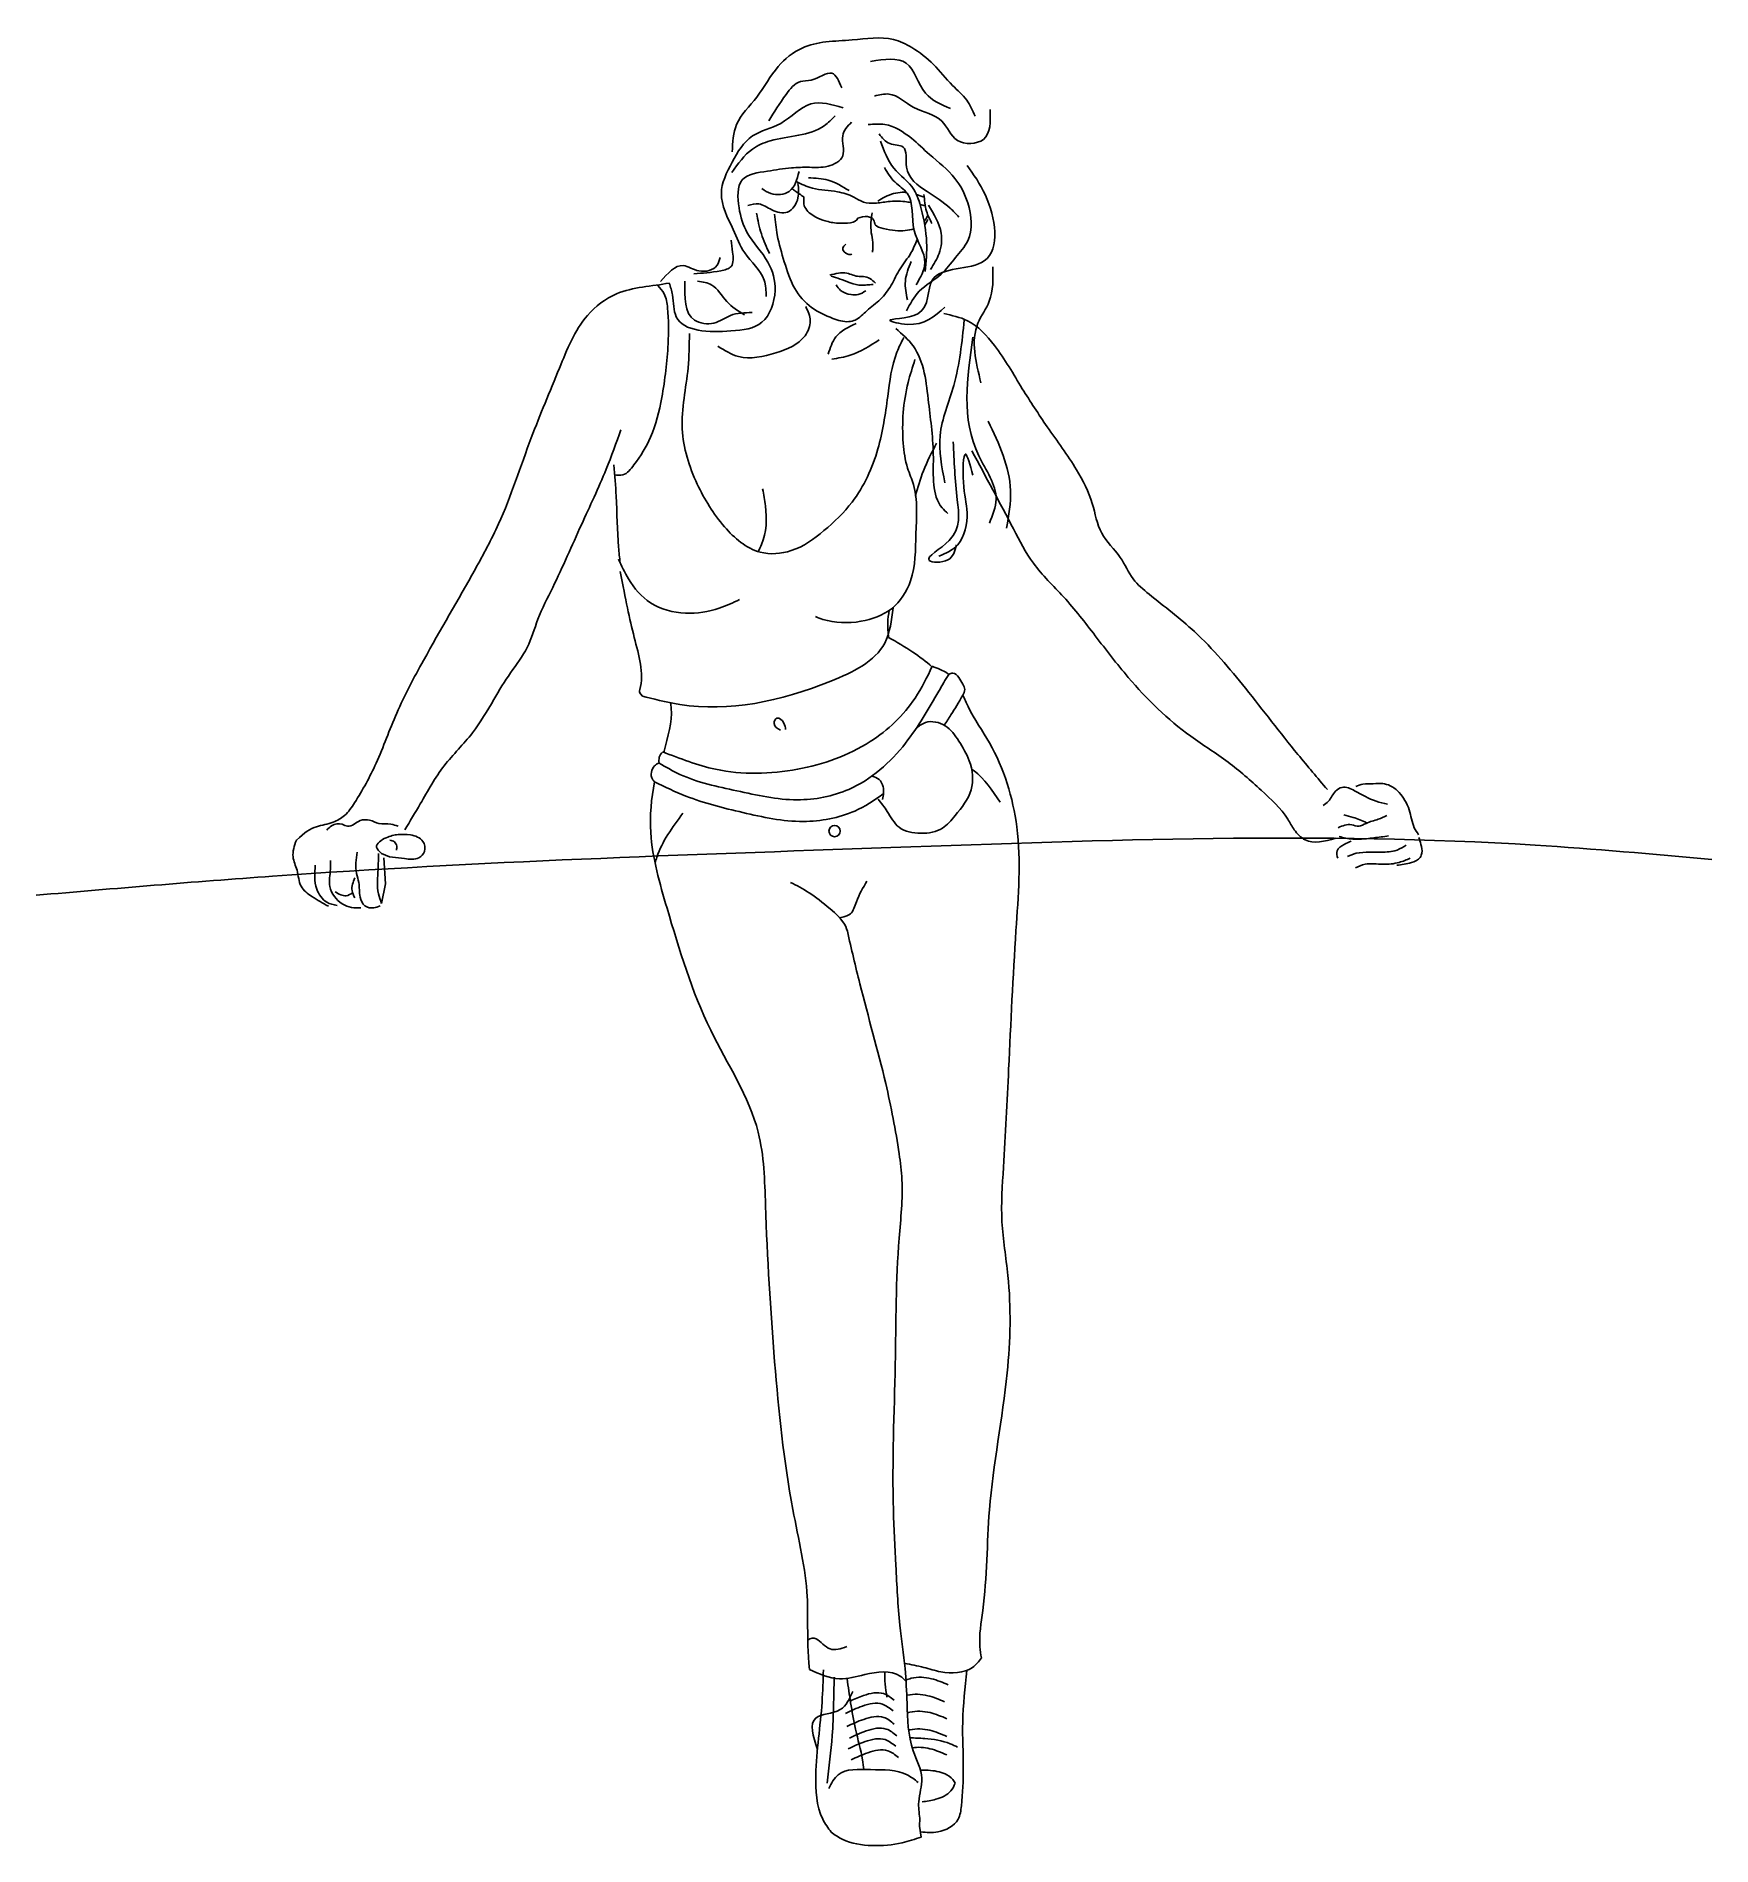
# Model space of a CAD drawing. Header units: metres. Extents: x -795 to 797, y 0 to 1719.
import ezdxf

# ---------------------------------------------------------------- set-up
doc = ezdxf.new("R2010")
doc.units = ezdxf.units.M
doc.layers.add('ceco.net 117', color=7, linetype='Continuous')

msp = doc.modelspace()

# ---------------------------------------------------------------- linework, layer by layer
at = {"layer": 'ceco.net 117'}
for points in [[(-445.3, 937.7), (-459.5, 939.5), (-467, 942.7)], [(-465, 938.5), (-463.3, 913.6), (-467, 895.1)], [(44.2, 26.1), (43.9, 18.4), (45.4, 8)]]:
    msp.add_lwpolyline(points, dxfattribs=at)
msp.add_circle((-36.7, 963.9), 5.38, dxfattribs=at)
for points in [[(-133.9, 1609.1), (-129.8, 1635.2), (-110.7, 1661.2), (-90.2, 1690.4), (-67.6, 1707.8), (-45.1, 1713.7), (-19.9, 1715.5), (19.1, 1716), (36.6, 1708.3), (57.2, 1692.3), (75.3, 1672.3), (88.8, 1658.4), (96.7, 1643.1)], [(-30, 1670.1), (-39.2, 1683.9), (-59, 1677.4), (-69.2, 1676), (-82.8, 1663.8), (-99.3, 1638.7)], [(-2.5, 1695.2), (31.4, 1693.4), (49.7, 1665), (73.5, 1650.3)], [(-28.6, 1651.1), (-59.2, 1654.8), (-87.9, 1636.3), (-114.7, 1624.3), (-134.1, 1599.3), (-144.3, 1569.7), (-133.2, 1535.5), (-122.1, 1513.3), (-103.6, 1487.4), (-101.7, 1471.7)], [(111, 1649.4), (104.6, 1621.1), (79.9, 1620.1), (65.2, 1638.4), (38.7, 1651.3), (14.9, 1664.1), (1.1, 1662.2)], [(-36.2, 1643.5), (-46.5, 1634.1), (-97.9, 1619.7), (-114.7, 1611.9), (-134.2, 1589.7)], [(-4.7, 1635.2), (11.1, 1635.2), (36.2, 1622.1), (53.4, 1606.8), (77.6, 1584), (89.7, 1560.8), (89.7, 1524.6), (78.1, 1508.8), (64.6, 1493), (43.7, 1476.7), (31.6, 1458.1)], [(5.5, 1626.3), (15.8, 1617), (28.3, 1613.8), (31.6, 1594.7), (51.1, 1571.5), (73, 1555.7), (81.3, 1547.3)], [(6.9, 1619.4), (19.5, 1593.8), (38.6, 1573.4), (45.5, 1555.2), (50.7, 1523.3), (49.3, 1495.6)], [(-70.5, 1590.4), (-79.8, 1571.7), (-97.4, 1569.6), (-105.7, 1574.3)], [(-61.6, 1584.6), (-42.7, 1582.3), (-23, 1572.4)], [(10.7, 1594.2), (20.5, 1580.6), (32.2, 1569.9), (38.9, 1534.5), (49, 1503.9), (40.8, 1482.9)], [(-71.5, 1579), (-71.5, 1565.5), (-81.4, 1552), (-96.4, 1554.1), (-108.8, 1559.8), (-119.2, 1558.2)], [(48.2, 1568.7), (50.6, 1552.8), (55.8, 1541)], [(-110.9, 1551), (-106.3, 1531.3), (-98.5, 1512.6)], [(-1.1, 1551.3), (-2.3, 1537), (-0.3, 1518.6), (-0.7, 1513.9)], [(52.4, 1558.5), (64.5, 1531.9), (62.6, 1512.7), (54.4, 1497.5)], [(-170.4, 1493.4), (-144.9, 1496.2), (-135, 1500.4), (-133.6, 1513.9), (-135, 1525.3)], [(-26.2, 1521.4), (-29, 1517.8), (-24.2, 1511.9), (-20.2, 1511.9)], [(-202.2, 1485.9), (-180.5, 1501.1), (-165.6, 1496.1), (-148.3, 1501.4), (-145.5, 1509)], [(36, 1504.9), (30.5, 1486.5), (32.4, 1468.5)], [(113.5, 1499.9), (110.2, 1467.3), (99.5, 1446.5), (102.3, 1389.8)], [(-204.6, 1482.2), (-198.6, 1474.4), (-195.4, 1461), (-194.9, 1426.8), (-200.9, 1375.9), (-211.6, 1338), (-227.3, 1311.7), (-237.9, 1302.4), (-245.8, 1302.4)], [(-178.9, 1486.3), (-169.7, 1449.4), (-151.3, 1446.6), (-135.7, 1453.7), (-115.1, 1456.5)], [(-166.9, 1486.3), (-153.4, 1482.7), (-139.2, 1467.1), (-122.2, 1454.4)], [(-41.3, 1492), (-25, 1493.9), (-13.4, 1490.8), (-9.4, 1490.8), (-3.1, 1488.8), (2.1, 1484.4)], [(-40, 1491.1), (-31.5, 1488.4), (-21.9, 1484.7), (-10.7, 1482.5), (-6.2, 1482.8), (-0.1, 1483.1)], [(-35.3, 1482.8), (-31, 1477.6), (-21, 1473.6), (-14.2, 1473.6), (-7.1, 1477.2)], [(-147.7, 1424.6), (-127.9, 1414.7), (-92.4, 1418.3), (-64.8, 1434.5), (-59.8, 1448.7), (-64.1, 1462.2)], [(-16.3, 1446.2), (-35.5, 1433.4), (-42.8, 1416.9)], [(86.4, 1449.5), (76.4, 1387.3), (63.5, 1339.7), (68.1, 1294.8)], [(66.9, 1455.5), (89.4, 1448.8), (115.2, 1425.2), (141.6, 1384.2), (165.2, 1347.9)], [(-174.6, 1436.5), (-175.9, 1404.1), (-181.5, 1345.9), (-167.2, 1293.6), (-141.2, 1252.9), (-107.5, 1228.9), (-77.9, 1230.3), (-46.9, 1249.3), (-20.1, 1276.5), (4.4, 1326.9), (13.7, 1376.8), (22.5, 1418.9), (29, 1432.8)], [(-39.2, 1412.3), (-21.8, 1416), (5.7, 1430.7)], [(21.4, 1441.3), (37.9, 1424.8), (52.6, 1370.8), (57.1, 1318.6), (65.4, 1271), (70.9, 1265.5)], [(94.7, 1433.1), (100.2, 1320.5), (116.7, 1279.3), (110.3, 1256.4)], [(-239.7, 1345.2), (-253.7, 1307.7), (-277.2, 1255), (-304.5, 1195.3), (-318.5, 1165.1), (-328.7, 1138.4), (-344.5, 1114.3), (-360.4, 1088.9), (-380.8, 1057.1), (-407.5, 1026), (-430.3, 989.8), (-445, 965)], [(109.3, 1353.4), (130.4, 1287.5), (126.7, 1251.8)], [(165.2, 1347.9), (193.1, 1307.1), (208.1, 1275), (217, 1247), (234.7, 1223.8), (247, 1203.4), (262, 1189), (305.1, 1153.4), (353.6, 1099.5), (403.4, 1036.7), (431.4, 1003.3)], [(40, 1282.2), (47.7, 1306.1), (60.1, 1332.4)], [(76, 1333.6), (79.8, 1278.7), (72.1, 1240), (53.1, 1221.1), (70.9, 1221.5), (79.1, 1235.8)], [(93.7, 1325.1), (133.2, 1250.9), (152.1, 1218.4), (180.8, 1186.3), (210.9, 1149.4), (242.3, 1109.9), (301.6, 1053.9), (337.1, 1029.4), (368.6, 1002.6), (393.8, 975.3), (400, 965.1), (410.2, 955.5), (439.3, 957.1)], [(62.4, 1225), (80.2, 1235.8), (89.1, 1266.3), (85.6, 1295.3), (87.6, 1322), (94.5, 1301.9)], [(-242.1, 1222.3), (-232.4, 1203.4), (-211.6, 1180.7), (-178.3, 1171), (-146.3, 1175.6), (-126.9, 1183.9)], [(15.2, 1173.9), (13.8, 1161.3), (14.5, 1147.9)], [(-200, 1039.2), (-149.7, 1022.6), (-71.9, 1022.6), (-2.9, 1048.9), (39.8, 1090.3), (56.1, 1120.4)], [(71.7, 1112.7), (75.7, 1113.9), (81.2, 1109.8), (85.1, 1103.3), (86.9, 1098.3), (85, 1093.1)], [(-88, 1059.8), (-94.2, 1066), (-91.6, 1071.2), (-84.9, 1066.5), (-83.3, 1060.3)], [(4.6, 994.3), (13.3, 982.6), (24.5, 967.5), (45.3, 961.8), (65.7, 966.6), (77.8, 978.7), (93, 1003), (91.2, 1030.7), (81.3, 1049.3), (68.3, 1064), (49.7, 1067), (40.1, 1061)], [(-203.5, 1028.5), (-207.8, 1025.8), (-209.8, 1013.1), (-207.8, 1010.6)], [(-1, 1015.9), (5.5, 1012.9), (9.4, 1006), (8.9, 993.9)], [(427.4, 988.3), (432.4, 992.2), (439.2, 1001.7), (445.4, 1005.4), (457.2, 1002.2), (477.7, 992.2), (488.6, 989.4)], [(-795.2, 902.9), (-570.7, 921), (16.6, 948.2), (628.8, 950.5), (796.6, 936.9)], [(-519.1, 964.7), (-514.5, 968.9), (-504.6, 970.4), (-499.3, 968.5), (-493.2, 970.4), (-487.5, 973.8), (-478.4, 974.2), (-469.6, 971.2), (-458.2, 970.4), (-451.4, 968.5)], [(441.7, 967.1), (454.5, 969.9), (461.3, 968.5), (468.1, 971.2), (479.7, 975.1), (487.9, 978.7)], [(447, 979.2), (455.9, 976.9), (468.7, 971.8)], [(-548, 955.2), (-551.2, 939.4), (-547.4, 926.7), (-543.5, 911.4), (-533.2, 901.6), (-517.6, 892.5)], [(-467, 942.7), (-471.9, 948.7), (-462.8, 957.5), (-451.4, 960.5), (-439.6, 960.2), (-427.8, 954.1), (-426.3, 944.6), (-431.6, 938.5), (-445.3, 937.7)], [(-459.3, 955.2), (-454.8, 953.5), (-452.7, 949.6), (-452.9, 945.6)], [(454, 954.2), (447.2, 951.2), (440.6, 945.1), (441.3, 938)], [(442.6, 958.7), (449, 957.1), (462, 956.2), (475.4, 957.4), (489.5, 959.2)], [(450.6, 939.6), (458.8, 942.8), (471.3, 943.7), (480.7, 943.9), (495.4, 945.1), (504.3, 949.2), (506.4, 950.5)], [(497.3, 931.4), (511.2, 933.9), (519.6, 938.9), (521.2, 943), (520.3, 951.2), (518.4, 957.8)], [(-530.1, 931.6), (-528.6, 908.8), (-519.1, 896.3), (-509.2, 893.2)], [(-486.8, 890.9), (-495.5, 891.3), (-511.9, 901.6), (-516.1, 911.1), (-515.7, 927.8), (-515.7, 935.8)], [(-468.5, 892.8), (-474.6, 890.9), (-482.9, 892.8), (-487.5, 901.2), (-488.7, 914.9), (-490.9, 923.6), (-490.2, 943.8)], [(-470, 942.7), (-470.4, 927.8), (-470, 904.3), (-467, 895.1)], [(458.1, 929.1), (467.2, 932.3), (484.3, 932.3), (499.5, 934.1), (510.2, 938)], [(-492.5, 919.5), (-495.1, 907.3), (-492.5, 900.5)], [(-511.1, 906.2), (-500.8, 902.4), (-494.4, 905.4)], [(21.6, 266), (19.1, 318.8), (20.9, 457), (24.6, 577.1), (27.3, 632.6), (24.6, 657.2), (11.8, 724.1), (-12.7, 818.7), (-24.6, 868.7)], [(44.2, 26.1), (43.2, 41.6), (46.1, 63.9), (37.9, 90), (32.1, 135.3), (30.2, 168.2), (25.3, 209.3), (21.6, 266)], [(-26.3, 125.6), (-10.3, 132.5), (8.8, 134.3), (18.8, 127.9)], [(-25.1, 113.1), (-9.1, 119.9), (10, 121.8), (19.9, 115.4)], [(-22.7, 102), (-6.7, 108.9), (12.4, 110.7), (22.3, 104.3)], [(-23.7, 92), (-7.7, 98.8), (11.4, 100.6), (21.3, 94.3)], [(-21.1, 81.4), (-5.1, 88.2), (14, 90), (23.9, 83.7)], [(34.7, 102.3), (48.9, 101.7), (73.2, 96.7), (80, 93.6)], [(-42.3, 54.3), (-33.4, 67.2), (-2.6, 72.1), (32.2, 67.2), (42.7, 60)], [(-40, 12.6), (-29.4, 6), (-1, 0), (27.5, 2.7), (45.4, 8)]]:
    msp.add_spline(points, degree=3, dxfattribs=at)
for points, knots in [([(-20.7, 1637.5), (-24.4, 1633.5), (-32.7, 1624.5), (-24, 1604.2), (-43.5, 1593.6), (-60.3, 1594.8), (-80, 1594.3), (-100.3, 1590.7), (-130.1, 1586.9), (-128.5, 1555.4), (-120.6, 1528.8), (-98.6, 1507.5), (-90, 1476.4), (-102, 1442.5), (-141.7, 1437.5), (-190.2, 1438.2), (-189.5, 1470.4), (-192.5, 1481), (-193.8, 1484.6)], [0, 0, 0, 0, 2.687308, 6.03645, 9.026037, 12.11097, 15.101477, 19.123662, 23.534534, 28.183084, 32.563129, 38.541434, 43.393532, 49.076045, 54.438331, 63.796548, 67.472372, 69.491764, 69.491764, 69.491764, 69.491764]), ([(-77.2, 1574.1), (-76.3, 1573.5), (-72.6, 1570.9), (-68.9, 1568.2), (-66, 1566.5)], [1.194022, 1.194022, 1.194022, 1.194022, 1.746511, 3.549252, 3.549252, 3.549252, 3.549252]), ([(-73.3, 1581), (-68.3, 1578.4), (-55.8, 1572.9), (-36.4, 1572.6), (-20, 1567.7), (-9.5, 1560.6), (2.3, 1560.1), (15.1, 1562.4), (26.8, 1562.5), (34, 1561.4), (36, 1561.1)], [1.153076, 1.153076, 1.153076, 1.153076, 4.076915, 8.301037, 11.120992, 12.933313, 14.813396, 17.071941, 19.815472, 20.880744, 20.880744, 20.880744, 20.880744]), ([(-66, 1566.5), (-66.3, 1560.2), (-64.7, 1553.9), (-55.4, 1547), (-44.8, 1543.2), (-33.7, 1540.7), (-16.1, 1541.4), (-14.6, 1546.2)], [0.699461, 0.699461, 0.699461, 0.699461, 1.562934, 3.680637, 5.522798, 7.809524, 10.744798, 10.744798, 10.744798, 10.744798]), ([(31.7, 1570.6), (30.3, 1570.8), (23.4, 1571.1), (13.7, 1568.2), (6.7, 1563.8), (4.5, 1562.5)], [2.981922, 2.981922, 2.981922, 2.981922, 3.703245, 6.65861, 8.031809, 8.031809, 8.031809, 8.031809]), ([(-93.8, 1549.9), (-93.1, 1543.3), (-91.5, 1528), (-84.4, 1504.6), (-76.8, 1479.6), (-59.8, 1460.2), (-40.9, 1451.6), (-26.3, 1446.8), (-14.3, 1449.7), (-5.8, 1459.5), (7.4, 1468.4), (17.9, 1482.4), (24.7, 1498.8), (36, 1511.5), (39.9, 1521.7), (41.8, 1526.1)], [0, 0, 0, 0, 3.469445, 8.058401, 12.816201, 17.049744, 21.01878, 23.701066, 24.821644, 27.268202, 30.224667, 33.194598, 36.272779, 39.462262, 41.953839, 41.953839, 41.953839, 41.953839]), ([(-14.6, 1546.2), (-11.6, 1547.2), (-6.5, 1548.7), (1.1, 1545.8), (1, 1538.7), (15.6, 1534.5), (28.2, 1533.7), (36, 1535.2), (38.5, 1536.1)], [0, 0, 0, 0, 1.640648, 2.785089, 3.573434, 4.678266, 7.81131, 9.524813, 9.524813, 9.524813, 9.524813]), ([(48.3, 1543.1), (48.5, 1543.3), (49.8, 1545.1), (51.1, 1547.1), (51.9, 1549.1)], [12.118686, 12.118686, 12.118686, 12.118686, 12.273953, 13.432712, 13.432712, 13.432712, 13.432712]), ([(-548, 955.2), (-540.1, 962.8), (-529.9, 968.8), (-514, 971), (-500.8, 978.6), (-487.4, 998.4), (-470, 1030.4), (-453.3, 1077.9), (-420.7, 1138.9), (-386.1, 1197.4), (-348.8, 1266.7), (-327.9, 1333.1), (-299.8, 1398.7), (-279.6, 1450.4), (-240.2, 1480.8), (-210.2, 1481.3), (-193.8, 1484.6)], [0, 0, 0, 0, 3.226915, 6.109172, 8.29882, 10.985432, 18.434336, 27.439964, 37.266928, 54.614338, 63.101605, 78.414784, 90.861172, 100.790435, 106.807273, 115.813906, 115.813906, 115.813906, 115.813906]), ([(-54.8, 1167.6), (-52.5, 1166.6), (-39, 1161.5), (-13, 1160.8), (19.6, 1172.3), (40.7, 1205), (39.6, 1246.8), (43.1, 1283.9), (31, 1310.8), (26.4, 1343.6), (29, 1379), (37.3, 1404.6), (39.6, 1411.8)], [7.37908, 7.37908, 7.37908, 7.37908, 8.129028, 11.741605, 14.893614, 18.086845, 22.599489, 27.273939, 28.940585, 31.334603, 37.131256, 39.398257, 39.398257, 39.398257, 39.398257]), ([(-246.5, 1311.7), (-245.6, 1301.8), (-243.4, 1275.8), (-243.2, 1244.8), (-241, 1223.7), (-240.4, 1218.8)], [0, 0, 0, 0, 2.969174, 7.832654, 9.29956, 9.29956, 9.29956, 9.29956]), ([(-105.1, 1288.9), (-104.1, 1283.6), (-100.7, 1266.3), (-101.4, 1244.8), (-108.2, 1231.7), (-109.4, 1229.5)], [0, 0, 0, 0, 2.867912, 9.280668, 10.597487, 10.597487, 10.597487, 10.597487]), ([(-240.3, 1210.6), (-235.1, 1183.5), (-228.6, 1150.1), (-216.8, 1111.9), (-222.8, 1095.1), (-219.1, 1092.2)], [0, 0, 0, 0, 5.427778, 10.407063, 10.934727, 10.934727, 10.934727, 10.934727]), ([(18.9, 1176.1), (17.4, 1164.2), (13.3, 1130.5), (-68.2, 1091.2), (-150.1, 1074), (-210.2, 1089.7), (-219.1, 1092.2)], [0, 0, 0, 0, 3.452583, 9.734734, 24.235354, 28.323777, 28.323777, 28.323777, 28.323777]), ([(14.5, 1147.9), (22.3, 1143.4), (36.8, 1135.2), (50.1, 1124.9), (55.8, 1119.9)], [0, 0, 0, 0, 2.712227, 4.996987, 4.996987, 4.996987, 4.996987]), ([(71.7, 1112.7), (71.3, 1113), (66.9, 1116.4), (61.2, 1118.5), (56.1, 1120.4)], [96.981122, 96.981122, 96.981122, 96.981122, 97.150043, 98.735295, 98.735295, 98.735295, 98.735295]), ([(-203.5, 1028.5), (-197, 1024.7), (-174.2, 1011.4), (-128.9, 1002.2), (-75.2, 989.8), (-14.9, 1001.3), (31.6, 1042.8), (55.9, 1086), (68.5, 1107.6), (71.7, 1112.7)], [0.242456, 0.242456, 0.242456, 0.242456, 2.50907, 8.12455, 13.936413, 18.933561, 25.893452, 31.798809, 33.742155, 33.742155, 33.742155, 33.742155]), ([(-192.7, 1085.8), (-192.3, 1084.1), (-189.8, 1069.1), (-195.7, 1053.2), (-198.8, 1039.1), (-198.9, 1038.8)], [23.461956, 23.461956, 23.461956, 23.461956, 24.000694, 28.156394, 28.244001, 28.244001, 28.244001, 28.244001]), ([(67.3, 1064.3), (69.5, 1067.6), (75.7, 1076.9), (81.2, 1085.9), (85, 1093.1)], [32.292585, 32.292585, 32.292585, 32.292585, 33.51292, 35.694925, 35.694925, 35.694925, 35.694925]), ([(102.8, 178.3), (102.1, 181.8), (99.8, 196.6), (108.4, 243.8), (107.3, 330.9), (129.2, 435.9), (131.5, 528.2), (120.2, 592.8), (124.8, 658.4), (129.3, 750.5), (134.1, 858.2), (142.9, 963.1), (120, 1036.8), (94, 1072.8), (86.7, 1089.4), (85, 1093.1)], [1.862832, 1.862832, 1.862832, 1.862832, 2.940641, 6.384647, 15.977706, 29.115683, 38.362915, 43.49444, 48.680226, 58.010164, 71.198726, 81.032838, 89.429446, 93.436598, 94.589995, 94.589995, 94.589995, 94.589995]), ([(93.4, 1022.8), (94.2, 1022.2), (105.3, 1014.5), (113.2, 1002.4), (120.5, 991.2)], [3.395353, 3.395353, 3.395353, 3.395353, 3.682219, 7.572273, 7.572273, 7.572273, 7.572273]), ([(-207.8, 1010.6), (-210.9, 994.8), (-214.4, 953.6), (-191.2, 874.3), (-162.3, 777.7), (-104.5, 691.8), (-102, 581.2), (-94.9, 462.4), (-82.2, 336.7), (-59.2, 242.5), (-63.4, 200.8), (-60.7, 167.3)], [2.923219, 2.923219, 2.923219, 2.923219, 7.759201, 15.103119, 27.422664, 38.110728, 45.068944, 59.979959, 74.106923, 82.816433, 89.007637, 89.007637, 89.007637, 89.007637]), ([(-207.8, 1010.6), (-198, 1005.8), (-171.2, 993), (-123.5, 981.1), (-69.5, 969.4), (-22.1, 978.2), (1.2, 992.9), (9.7, 999.5)], [0.947017, 0.947017, 0.947017, 0.947017, 4.223181, 9.838661, 15.650524, 20.647672, 23.818121, 23.818121, 23.818121, 23.818121]), ([(458.3, 1006.3), (460.6, 1007.2), (465.9, 1009.4), (475, 1008.5), (483.6, 1009.6), (493, 1006.6), (501, 1000.2), (510.3, 985.3), (511.8, 969.7), (516.5, 962.6), (518, 960.4)], [0, 0, 0, 0, 1.257306, 2.974974, 4.597865, 5.995017, 8.38667, 11.871346, 14.943246, 16.296415, 16.296415, 16.296415, 16.296415]), ([(-180.8, 980.8), (-190.7, 967.5), (-201.8, 952.6), (-206.7, 935.3), (-207.2, 933.4)], [0, 0, 0, 0, 4.852303, 5.446998, 5.446998, 5.446998, 5.446998]), ([(-32, 881.5), (-25.3, 882.8), (-19.4, 885.6), (-15.4, 900.2), (-9.7, 910.1), (-6.1, 916.3)], [0.63471, 0.63471, 0.63471, 0.63471, 1.801563, 4.051546, 7.890241, 7.890241, 7.890241, 7.890241]), ([(-62.2, 195), (-59.4, 197.6), (-51.9, 197.6), (-42.5, 183.2), (-30.8, 187.1), (-25.2, 189)], [0.610855, 0.610855, 0.610855, 0.610855, 1.606369, 3.333406, 4.91836, 4.91836, 4.91836, 4.91836]), ([(29.7, 173.1), (35.8, 172), (47.5, 169.8), (67.9, 163), (91.1, 163.6), (100.2, 174.9), (102.8, 178.3)], [0.201518, 0.201518, 0.201518, 0.201518, 2.075786, 3.741877, 6.785184, 8.028839, 8.028839, 8.028839, 8.028839]), ([(-60.7, 167.3), (-51.2, 163), (-33.9, 155.3), (-5.7, 163.7), (19.7, 167.5), (29.4, 158), (31.1, 156.1)], [0, 0, 0, 0, 3.013792, 5.430971, 8.811359, 9.563891, 9.563891, 9.563891, 9.563891]), ([(-40, 12.6), (-42.9, 16.7), (-53.9, 32.4), (-56.2, 77), (-48.6, 123.3), (-47.6, 156.8), (-47.4, 167.1)], [0, 0, 0, 0, 1.487694, 5.709939, 12.685431, 15.763573, 15.763573, 15.763573, 15.763573]), ([(-37, 160.1), (-37.6, 141.5), (-37.7, 107.9), (-42, 74.4), (-43.9, 59.3)], [48.313335, 48.313335, 48.313335, 48.313335, 53.860255, 58.421394, 58.421394, 58.421394, 58.421394]), ([(-9, 72.3), (-9.3, 75.3), (-11, 88.2), (-17, 108.9), (-21.6, 135.8), (-23.7, 150.6), (-24.9, 158.3)], [2.457218, 2.457218, 2.457218, 2.457218, 3.386081, 6.372793, 8.930391, 11.365686, 11.365686, 11.365686, 11.365686]), ([(71.3, 152.7), (66.1, 154.9), (55, 159.6), (40.4, 160.6), (32.7, 157.8), (31, 157.1)], [0, 0, 0, 0, 0.01700722, 0.03613125, 0.04160034, 0.04160034, 0.04160034, 0.04160034]), ([(89, 166.4), (87.3, 150), (83.6, 119.3), (86.3, 76), (84.8, 45.7), (81.7, 20.9), (63.4, 11.3), (50.6, 12.4), (45.2, 12.9)], [8.959113, 8.959113, 8.959113, 8.959113, 13.895795, 18.242969, 21.849366, 23.165681, 25.436549, 27.052052, 27.052052, 27.052052, 27.052052]), ([(-19.5, 146.3), (-22.5, 139.5), (-28.9, 124.7), (-63.6, 125.7), (-57.3, 103.9), (-53, 91.3)], [0, 0, 0, 0, 0.02093555, 0.04543936, 0.0760359, 0.0760359, 0.0760359, 0.0760359]), ([(-21.7, 137.3), (-17.7, 139.2), (-7.8, 143.6), (8.3, 147.3), (16.6, 140.6), (19.8, 138)], [0.00393537, 0.00393537, 0.00393537, 0.00393537, 0.01738383, 0.03659092, 0.04838039, 0.04838039, 0.04838039, 0.04838039]), ([(67.8, 136.6), (62.6, 138.8), (51.5, 143.5), (38.5, 144.4), (32.1, 142.6), (31.8, 142.5)], [0, 0, 0, 0, 0.01700722, 0.03613125, 0.03704132, 0.03704132, 0.03704132, 0.03704132]), ([(69.9, 120.5), (64.7, 122.7), (53.6, 127.4), (40.1, 128.3), (33.2, 126.2), (32.4, 125.9)], [0, 0, 0, 0, 0.01700722, 0.03613125, 0.03863435, 0.03863435, 0.03863435, 0.03863435]), ([(69.9, 103.6), (64.7, 105.9), (53.6, 110.6), (40.5, 111.5), (34, 109.6), (33.6, 109.5)], [0, 0, 0, 0, 0.01700722, 0.03613125, 0.0373858, 0.0373858, 0.0373858, 0.0373858]), ([(69.9, 86.1), (64.7, 88.4), (54.3, 92.8), (42.5, 93.8), (37, 92.8)], [0, 0, 0, 0, 0.01700722, 0.03388727, 0.03388727, 0.03388727, 0.03388727]), ([(44.8, 71.7), (48, 71.7), (56.6, 71.4), (68.5, 69.3), (75.8, 63), (77.5, 59.7), (77.8, 59.2)], [0.400751, 0.400751, 0.400751, 0.400751, 2.087598, 4.90986, 6.556073, 6.860145, 6.860145, 6.860145, 6.860145]), ([(46.5, 41.5), (50.8, 42.1), (60.5, 43.5), (73.1, 49.2), (76.8, 56.6), (77.8, 59.2)], [0, 0, 0, 0, 2.320468, 5.188275, 6.645269, 6.645269, 6.645269, 6.645269])]:
    msp.add_open_spline(points, degree=3, knots=knots, dxfattribs=at)
at = {"layer": 'ceco.net 117', "start_tangent": (-55.945231, 998.433839)}
msp.add_spline([(89.1, 1596.3), (106.5, 1568), (105.5, 1505.7), (56.1, 1487.4), (42.3, 1455.4), (15.8, 1449), (32.3, 1445.3), (68, 1461.8)], degree=3, dxfattribs=at)
at = {"layer": 'ceco.net 117'}
for points in [[(48.3, 1566.2), (45.9, 1567), (43.5, 1567.8), (41.2, 1568.6)], [(44.5, 1559.1), (46.1, 1558.6), (47.8, 1558.2), (49.4, 1557.9)], [(48.9, 1539.7), (49.9, 1541.4), (50.9, 1543.1), (51.9, 1544.8)], [(-200, 1039.2), (-203.7, 1036), (-203.8, 1032.2), (-203.5, 1028.5)], [(-78.6, 915.1), (-66.9, 909.4), (-55.2, 902.4), (-41, 890.1)], [(-24.6, 868.7), (-26.2, 874.7), (-29.1, 879.8), (-41, 890.1)], [(11, 165.2), (10.5, 157.7), (11.7, 149.4), (13, 141)]]:
    msp.add_open_spline(points, degree=3, dxfattribs=at)

doc.saveas('drawing.dxf')
